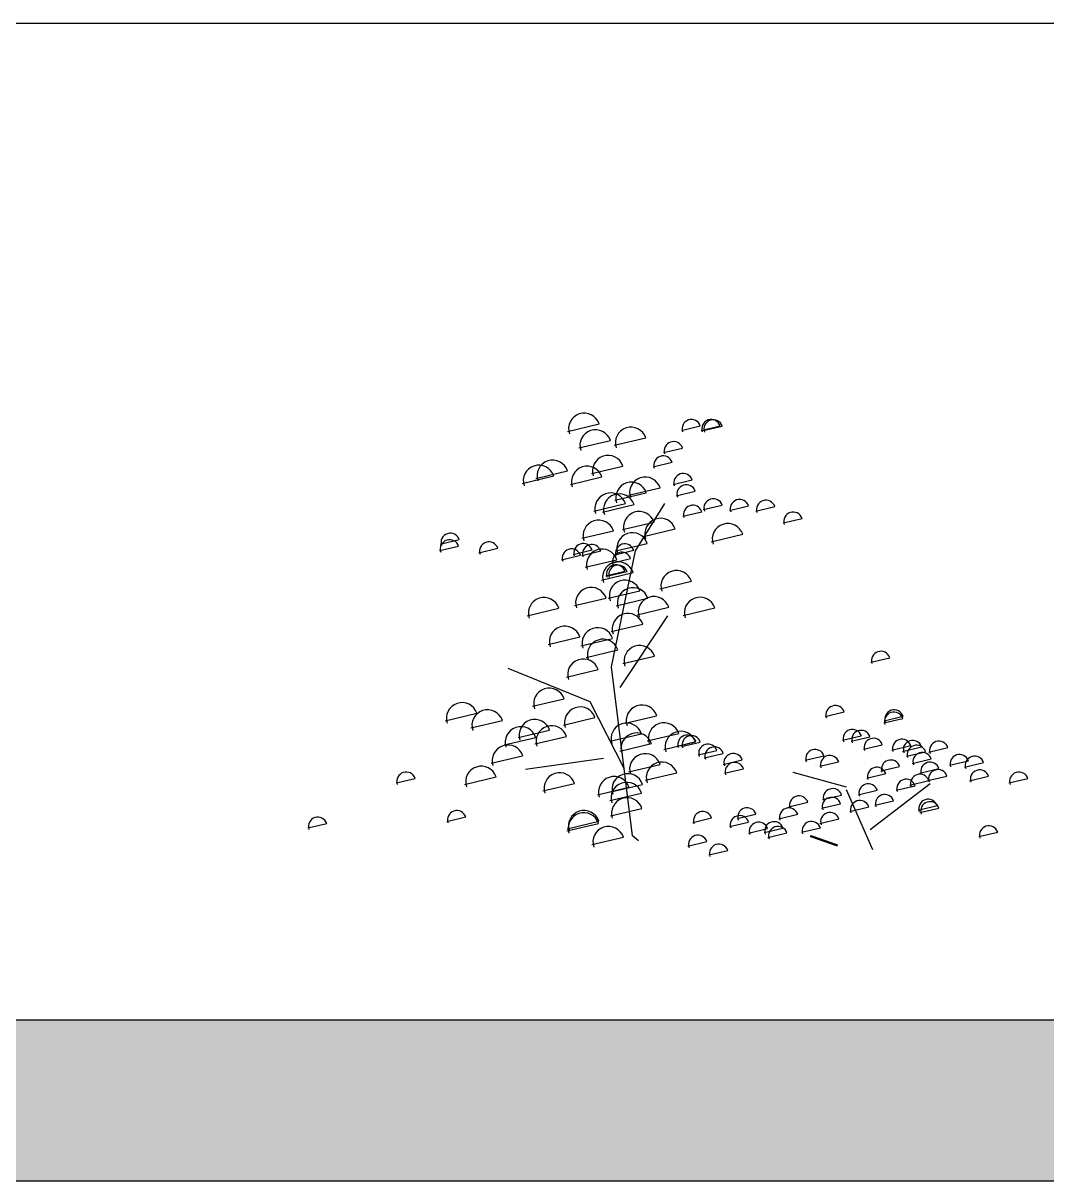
# Model space of a CAD drawing. Header units: millimetres. Extents: x 284148 to 331264, y 78716 to 101523.
# Drawn here: x 311278 to 315389, y 78716 to 83365 of the extents above; entities that cross this region are included whole.
import ezdxf

# ---------------------------------------------------------------- set-up
doc = ezdxf.new("R2010")
doc.units = ezdxf.units.MM
doc.layers.add('www.cad-blocks.net', color=7, linetype='Continuous')
doc.styles.get("Standard").update_dxf_attribs({"font": 'arial.ttf'})

# ---------------------------------------------------------------- blocks, each defined once
blk = doc.blocks.new('A$C03BC2BC6')
at = {"linetype": 'Continuous'}
for p, q in [((1043.1, 1707.1), (1169.9, 1737.1)), ((1500.4, 1711), (1576.5, 1729)), ((1579.8, 1711), (1655.9, 1729)), ((1588.5, 1710), (1664.6, 1728)), ((1230.9, 1651), (1357.7, 1681)), ((1088.6, 1640.4), (1215.4, 1670.4)), ((1428.8, 1622), (1504.9, 1640)), ((1387.2, 1564.9), (1463.3, 1582.9)), ((916.3, 1518.4), (1043.1, 1548.4)), ((1139, 1537.8), (1265.8, 1567.8)), ((861.1, 1498.1), (987.9, 1528.1)), ((1054.7, 1494.2), (1181.6, 1524.2)), ((1467.5, 1494.2), (1543.6, 1512.2)), ((1232.9, 1430.4), (1359.7, 1460.4)), ((1288, 1450.7), (1414.9, 1480.7)), ((1480.1, 1448.7), (1556.2, 1466.7)), ((1148.6, 1386.8), (1275.5, 1416.8)), ((1148.6, 1386.8), (1275.5, 1416.8)), ((1183.5, 1382.9), (1310.3, 1412.9)), ((1588.5, 1392.6), (1664.6, 1410.6)), ((1694, 1389.7), (1770.1, 1407.7)), ((1799.6, 1386.8), (1875.6, 1404.8)), ((1506.2, 1366.5), (1582.3, 1384.5)), ((1908.9, 1339.4), (1985, 1357.4)), ((1101.2, 1277.5), (1228, 1307.5)), ((1263.8, 1312.3), (1390.7, 1342.3)), ((1349, 1285.2), (1475.8, 1315.2)), ((532.4, 1254.3), (608.5, 1272.3)), ((1236.7, 1227.1), (1363.6, 1257.1)), ((1620.1, 1263.9), (1746.9, 1293.9)), ((529.5, 1228.1), (605.6, 1246.1)), ((687.3, 1219.4), (763.4, 1237.4)), ((1019.3, 1191.3), (1095.4, 1209.3)), ((1065.8, 1212.6), (1141.9, 1230.6)), ((1100.6, 1208.8), (1176.7, 1226.8)), ((1233.3, 1211.7), (1309.3, 1229.6)), ((1114.8, 1161.3), (1241.6, 1191.3)), ((1220.7, 1177.8), (1296.8, 1195.8)), ((1179.6, 1110), (1306.4, 1140)), ((1197.4, 1127.5), (1273.5, 1145.5)), ((1206.2, 1126.5), (1282.2, 1144.5)), ((1413.9, 1075.2), (1540.7, 1105.2)), ((1071.2, 1007.5), (1198, 1037.5)), ((1206.7, 1036.5), (1333.6, 1066.5)), ((1238.7, 1006.5), (1365.5, 1036.5)), ((881.5, 966.8), (1008.3, 996.8)), ((1322.9, 970.7), (1449.7, 1000.7)), ((1507.8, 967.8), (1634.6, 997.8)), ((1218.4, 902.9), (1345.2, 932.9)), ((965.7, 851.7), (1092.5, 881.7)), ((1097.4, 845.8), (1224.2, 875.8)), ((1118.7, 799.4), (1245.5, 829.4)), ((1265.8, 774.2), (1392.6, 804.2)), ((2261.3, 780), (2337.4, 798)), ((1039.3, 720), (1166.1, 750)), ((902.8, 602.9), (1029.6, 632.9)), ((552.4, 544.9), (679.2, 574.9)), ((1274.5, 535.2), (1401.3, 565.2)), ((2078.4, 562.3), (2154.5, 580.3)), ((2314.6, 544.8), (2390.7, 562.8)), ((655, 515.9), (781.8, 545.9)), ((1026.7, 527.5), (1153.5, 557.5)), ((2313.6, 536.1), (2389.7, 554.1)), ((788.6, 448.1), (915.4, 478.1)), ((844.7, 477.1), (971.5, 507.1)), ((912.5, 452), (1039.3, 482)), ((1213.5, 462.6), (1340.3, 492.6)), ((1363.6, 463.6), (1490.4, 493.6)), ((2147.1, 466.4), (2223.2, 484.4)), ((2182, 462.6), (2258, 480.6)), ((1253.2, 422.9), (1380, 452.9)), ((1430.4, 429.7), (1557.2, 459.7)), ((1483, 443.2), (1559.1, 461.2)), ((1500.5, 441.3), (1576.6, 459.3)), ((1567.3, 407.4), (1643.3, 425.4)), ((2231.3, 430.6), (2307.4, 448.6)), ((2345.6, 426.8), (2421.6, 444.8)), ((2389.1, 421.9), (2465.2, 439.9)), ((2404.6, 402.6), (2480.7, 420.6)), ((2494.6, 419), (2570.7, 437)), ((736.3, 374.6), (863.1, 404.6)), ((1592.4, 395.8), (1668.5, 413.8)), ((1668.9, 369.7), (1745, 387.7)), ((1997.1, 386.1), (2073.2, 404.1)), ((2056.1, 361.9), (2132.2, 379.9)), ((2427.8, 373.5), (2503.9, 391.5)), ((2576.9, 365.8), (2653, 383.8)), ((2637.9, 359), (2714, 377)), ((1288.1, 339.7), (1414.9, 369.7)), ((1354.9, 305.8), (1481.7, 335.8)), ((1673.7, 333.9), (1749.8, 351.9)), ((2244.9, 314.5), (2321, 332.5)), ((2301, 343.5), (2377.1, 361.5)), ((2458.8, 334.8), (2534.9, 352.8)), ((355.3, 295.2), (431.4, 313.2)), ((629.8, 289.4), (756.6, 319.4)), ((944.4, 263.3), (1071.2, 293.3)), ((1217.4, 259.4), (1344.2, 289.4)), ((2363, 266.1), (2439.1, 284.1)), ((2418.2, 286.4), (2494.3, 304.4)), ((2490.8, 304.8), (2566.9, 322.8)), ((2658.2, 303.9), (2734.3, 321.8)), ((2816, 295.1), (2892.1, 313.1)), ((1163.2, 247.8), (1290, 277.8)), ((1213.5, 224.5), (1340.4, 254.5)), ((2067.7, 228.4), (2143.8, 246.4)), ((2211, 247.7), (2287.1, 265.7)), ((1215.5, 162.6), (1342.3, 192.6)), ((1932.2, 199.4), (2008.3, 217.4)), ((2063.9, 193.5), (2140, 211.5)), ((2177.1, 181), (2253.2, 199)), ((2276.8, 205.2), (2352.9, 223.1)), ((2451.1, 185.8), (2527.2, 203.8)), ((2458.8, 176.1), (2534.9, 194.1)), ((558.6, 140.4), (634.7, 158.4)), ((1042.2, 111.3), (1169, 141.3)), ((1546, 136.5), (1622.1, 154.5)), ((1724.1, 151.9), (1800.2, 169.9)), ((1891.6, 151), (1967.6, 169)), ((2057.1, 132.6), (2133.2, 150.6)), ((0, 114.3), (76.1, 132.3)), ((1041.2, 102.6), (1168, 132.6)), ((1694.1, 120), (1770.2, 138)), ((1770.6, 93.9), (1846.6, 111.9)), ((1832.5, 95.8), (1908.6, 113.8)), ((1848, 76.5), (1924.1, 94.5)), ((1982.6, 96.8), (2058.6, 114.8)), ((2695, 79.3), (2771.1, 97.3)), ((1140.9, 47.4), (1267.8, 77.4)), ((1526.6, 41.6), (1602.7, 59.6)), ((1610.8, 5.8), (1686.9, 23.8))]:
    blk.add_line(p, q, dxfattribs=at)
for points in [[(1327.8, 62), (1303.6, 82.3), (1220.3, 761.6), (1316.1, 1227.1), (1434.2, 1416.8)], [(1255.2, 678.4), (1445.8, 965.8)], [(1271.6, 350.3), (1134.2, 621.3), (805, 754.9)], [(874.7, 350.4), (1188.4, 394.9)], [(2163.2, 277.7), (1949.2, 336.8)], [(2259, 108.4), (2500.1, 293.2)], [(2162.2, 269), (2267.7, 28.1)]]:
    blk.add_lwpolyline(points, dxfattribs=at)
at = {"linetype": 'Continuous', "const_width": 9}
blk.add_lwpolyline([(2018, 82.3), (2128.3, 43.5)], dxfattribs=at)
at = {"linetype": 'Continuous'}
for centre, radius in [((1110.4, 1717.3), 62.8), ((1298.2, 1661.2), 62.8), ((1540.8, 1717.1), 37.7), ((1620.2, 1717.1), 37.7), ((1628.9, 1716.1), 37.7), ((1155.9, 1650.5), 62.8), ((1469.2, 1628.1), 37.7), ((983.6, 1528.6), 62.8), ((1206.2, 1547.9), 62.8), ((1427.5, 1571), 37.7), ((928.4, 1508.3), 62.8), ((1122, 1504.4), 62.8), ((1507.9, 1500.3), 37.7), ((1300.1, 1440.5), 62.8), ((1355.3, 1460.8), 62.8), ((1520.5, 1454.8), 37.7), ((1215.9, 1397), 62.8), ((1215.9, 1397), 62.8), ((1250.8, 1393.1), 62.8), ((1546.6, 1372.6), 37.7), ((1628.9, 1398.7), 37.7), ((1734.4, 1395.8), 37.7), ((1839.9, 1392.9), 37.7), ((1168.5, 1287.6), 62.8), ((1331.1, 1322.4), 62.8), ((1416.3, 1295.3), 62.8), ((1949.3, 1345.5), 37.7), ((1687.4, 1274), 62.8), ((569.9, 1234.2), 37.7), ((572.8, 1260.3), 37.7), ((727.7, 1225.5), 37.7), ((1106.2, 1218.7), 37.7), ((1273.6, 1217.7), 37.7), ((1304, 1237.3), 62.8), ((1059.7, 1197.4), 37.7), ((1141, 1214.8), 37.7), ((1182.1, 1171.5), 62.8), ((1261, 1183.9), 37.7), ((1246.9, 1120.2), 62.8), ((1237.8, 1133.5), 37.7), ((1246.5, 1132.6), 37.7), ((1481.2, 1085.3), 62.8), ((1138.5, 1017.6), 62.8), ((1274, 1046.6), 62.8), ((1306, 1016.6), 62.8), ((948.8, 977), 62.8), ((1390.2, 980.8), 62.8), ((1575.1, 977.9), 62.8), ((1285.6, 913.1), 62.8), ((1033, 861.8), 62.8), ((1164.6, 856), 62.8), ((1185.9, 809.5), 62.8), ((1333.1, 784.4), 62.8), ((1106.6, 730.2), 62.8), ((2301.7, 786.1), 37.7), ((970.1, 613.1), 62.8), ((619.6, 555), 62.8), ((1341.8, 545.3), 62.8), ((2118.7, 568.3), 37.7), ((722.3, 526), 62.8), ((1094, 537.6), 62.8), ((2354, 542.2), 37.7), ((2355, 550.9), 37.7), ((855.8, 458.3), 62.8), ((912, 487.3), 62.8), ((979.8, 462.1), 62.8), ((1280.8, 472.8), 62.8), ((1430.9, 473.7), 62.8), ((1320.5, 433.1), 62.8), ((1497.7, 439.8), 62.8), ((1523.4, 449.3), 37.7), ((1540.8, 447.4), 37.7), ((2187.5, 472.5), 37.7), ((2222.3, 468.7), 37.7), ((2271.7, 436.7), 37.7), ((2385.9, 432.9), 37.7), ((2429.5, 428), 37.7), ((803.6, 384.7), 62.8), ((1607.6, 413.5), 37.7), ((1632.8, 401.9), 37.7), ((2037.4, 392.2), 37.7), ((2445, 408.7), 37.7), ((2535, 425.1), 37.7), ((1355.4, 349.8), 62.8), ((1422.2, 316), 62.8), ((1709.3, 375.8), 37.7), ((1714.1, 340), 37.7), ((2096.5, 368), 37.7), ((2341.4, 349.6), 37.7), ((2468.2, 379.6), 37.7), ((2499.2, 340.9), 37.7), ((2617.3, 371.9), 37.7), ((2678.3, 365.1), 37.7), ((395.6, 301.3), 37.7), ((697.1, 299.5), 62.8), ((1011.7, 273.4), 62.8), ((1284.7, 269.5), 62.8), ((2285.3, 320.6), 37.7), ((2458.5, 292.5), 37.7), ((2531.1, 310.9), 37.7), ((2698.6, 309.9), 37.7), ((2856.4, 301.2), 37.7), ((1230.5, 257.9), 62.8), ((1280.8, 234.7), 62.8), ((2251.4, 253.8), 37.7), ((2403.4, 272.2), 37.7), ((1282.8, 172.8), 62.8), ((1972.6, 205.4), 37.7), ((2104.2, 199.6), 37.7), ((2108.1, 234.5), 37.7), ((2317.2, 211.2), 37.7), ((1764.5, 158), 37.7), ((1931.9, 157.1), 37.7), ((2217.5, 187), 37.7), ((2491.5, 191.9), 37.7), ((2499.2, 182.2), 37.7), ((40.4, 120.3), 37.7), ((598.9, 146.5), 37.7), ((1108.5, 112.8), 62.8), ((1109.5, 121.5), 62.8), ((1586.3, 142.6), 37.7), ((1734.5, 126.1), 37.7), ((1872.9, 101.9), 37.7), ((2022.9, 102.9), 37.7), ((2097.5, 138.7), 37.7), ((1208.2, 57.6), 62.8), ((1810.9, 100), 37.7), ((1888.4, 82.5), 37.7), ((2735.4, 85.4), 37.7), ((1567, 47.7), 37.7), ((1651.2, 11.9), 37.7)]:
    blk.add_arc(centre, radius, 18.4422, 198.4146, dxfattribs=at)
at = {"width": 0.8, "flags": 9}
for tag in ['YSIZE', 'XSIZE']:
    blk.add_attdef(tag, (1517.5, 54.2), '', height=0.2, dxfattribs=at)
blk = doc.blocks.new('FORMAT')
at = {"true_color": 0x546d8e}
h = blk.add_hatch(color=155, dxfattribs=at)
h.set_gradient(color1=(68, 68, 68), color2=(84, 109, 142), tint=1)
h.paths.add_polyline_path([(287877.4, 79361.7), (287877.4, 78715.5), (331264, 78715.5), (331264, 79361.7)])
at = {"color": 155, "true_color": 0x546d8e}
for p, q in [((287877.4, 83365), (331264, 83365)), ((287877.4, 79361.7), (331264, 79361.7)), ((287877.4, 79361.7), (331264, 79361.7)), ((287877.4, 78715.5), (331264, 78715.5))]:
    blk.add_line(p, q, dxfattribs=at)

msp = doc.modelspace()

# ---------------------------------------------------------------- block references
msp.add_blockref('A$C03BC2BC6', (312420.9, 80018.5))
at = {"layer": 'www.cad-blocks.net'}
msp.add_blockref('FORMAT', (0, 0), dxfattribs=at)

doc.saveas('drawing.dxf')
